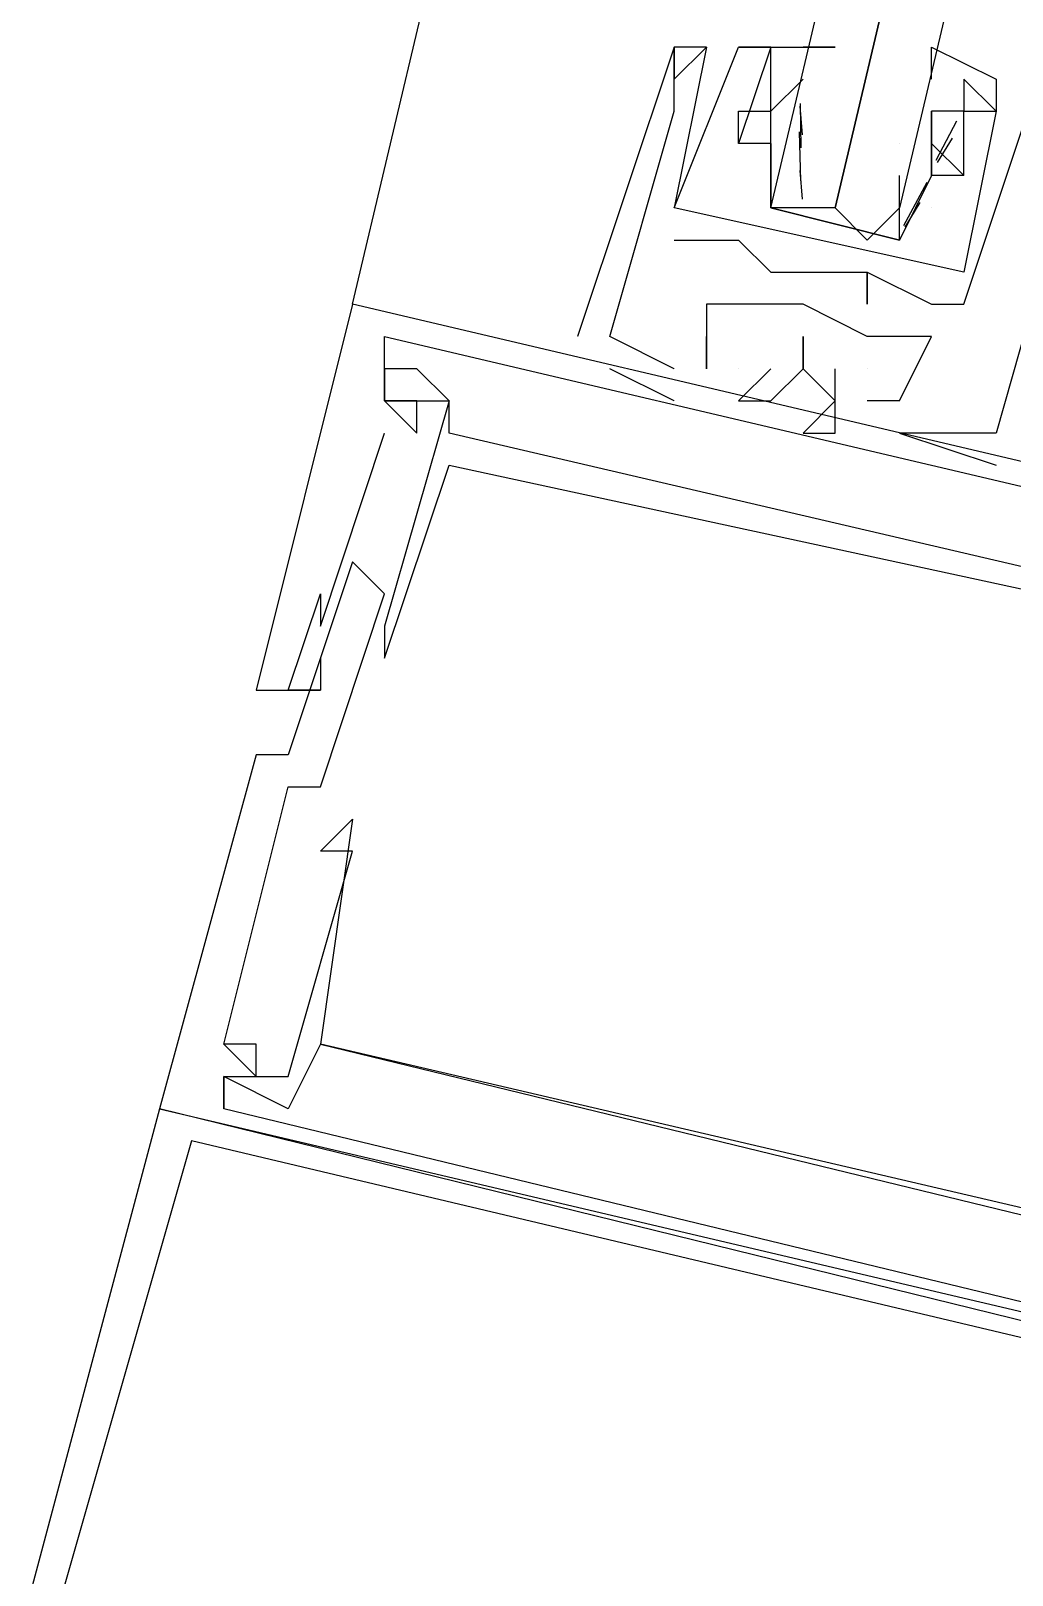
# Model space of a CAD drawing. Header units: feet. Extents: x -84 to 198, y -22 to 181.
# Drawn here: x 67.427 to 67.833, y 10.731 to 11.371 of the extents above; entities that cross this region are included whole.
import ezdxf

# ---------------------------------------------------------------- set-up
doc = ezdxf.new("R2010")
doc.units = ezdxf.units.FT
doc.layers.add('A-LINEA', color=7, linetype='CONTINUOUS')

msp = doc.modelspace()

# ---------------------------------------------------------------- linework, layer by layer
at = {"layer": 'A-LINEA'}
for p, q in [((67.56, 11.2578), (69.0933, 17.7511)), ((67.7067, 11.3644), (67.6933, 11.2978)), ((67.6933, 11.3644), (67.6933, 11.3644)), ((67.6933, 11.3644), (67.6933, 11.3644)), ((67.7067, 11.3644), (67.6933, 11.2978)), ((67.6933, 11.3644), (67.6933, 11.3644)), ((67.6933, 11.3644), (67.6933, 11.3644)), ((67.6933, 11.3644), (67.6933, 11.3644)), ((67.6933, 11.3644), (67.6933, 11.3644)), ((67.7067, 11.3644), (67.7067, 11.3644)), ((67.7067, 11.3644), (67.7067, 11.3644)), ((67.7067, 11.3644), (67.7067, 11.3644)), ((67.7067, 11.3644), (67.7067, 11.3644)), ((67.7067, 11.3644), (67.7067, 11.3644)), ((67.7333, 11.3644), (67.72, 11.3644)), ((67.72, 11.3644), (67.72, 11.3644)), ((67.72, 11.3644), (67.72, 11.3644)), ((67.7333, 11.3644), (67.72, 11.3644)), ((67.72, 11.3644), (67.72, 11.3644)), ((67.72, 11.3644), (67.72, 11.3644)), ((67.7333, 11.3644), (67.7333, 11.3644)), ((67.7333, 11.3644), (67.7333, 11.3644)), ((67.7333, 11.3644), (67.7333, 11.3644)), ((67.7333, 11.3644), (67.7333, 11.3644)), ((67.6933, 11.3511), (67.6933, 11.3511)), ((67.6933, 11.3511), (67.6933, 11.3511)), ((67.6933, 11.3511), (67.6933, 11.3511)), ((67.7467, 11.3511), (67.7333, 11.3378)), ((67.7467, 11.3511), (67.7467, 11.3511)), ((67.7467, 11.3511), (67.7467, 11.3511)), ((67.7467, 11.3511), (67.7467, 11.3511)), ((67.8133, 11.3511), (67.8133, 11.3511)), ((67.8133, 11.3511), (67.8133, 11.3511)), ((67.7459, 11.3227), (67.7456, 11.341)), ((67.6933, 11.3378), (67.6933, 11.3378)), ((67.6933, 11.3378), (67.6933, 11.3378)), ((67.6933, 11.3378), (67.6933, 11.3378)), ((67.72, 11.3378), (67.72, 11.3378)), ((67.72, 11.3378), (67.72, 11.3378)), ((67.7333, 11.3378), (67.7333, 11.3378)), ((67.7333, 11.3378), (67.7333, 11.3378)), ((67.7465, 11.328), (67.7455, 11.3399)), ((67.7467, 11.3378), (67.7467, 11.3378)), ((67.8, 11.3378), (67.8, 11.3378)), ((67.8, 11.3244), (67.8, 11.3378)), ((67.8, 11.3378), (67.8, 11.3378)), ((67.8, 11.3378), (67.8, 11.3378)), ((67.8133, 11.3378), (67.8133, 11.3378)), ((67.8133, 11.3378), (67.8133, 11.3378)), ((67.8133, 11.3378), (67.8133, 11.3378)), ((67.8133, 11.3378), (67.8133, 11.3378)), ((67.8267, 11.3378), (67.8267, 11.3378)), ((67.8267, 11.3378), (67.8267, 11.3378)), ((67.8267, 11.3378), (67.8267, 11.3378)), ((67.8267, 11.3378), (67.8267, 11.3378)), ((67.7458, 11.3089), (67.7452, 11.3293)), ((67.8103, 11.3337), (67.8018, 11.3174)), ((67.72, 11.3244), (67.72, 11.3244)), ((67.72, 11.3244), (67.72, 11.3244)), ((67.72, 11.3244), (67.72, 11.3244)), ((67.72, 11.3244), (67.72, 11.3244)), ((67.7333, 11.3244), (67.7333, 11.3244)), ((67.7333, 11.3244), (67.7333, 11.3244)), ((67.7867, 11.3244), (67.7867, 11.3244)), ((67.8, 11.3244), (67.8, 11.3244)), ((67.8, 11.3244), (67.8, 11.3244)), ((67.8, 11.3244), (67.8, 11.3244)), ((67.8, 11.3244), (67.8, 11.3244)), ((67.8085, 11.3267), (67.8023, 11.3165)), ((67.7333, 11.3111), (67.7333, 11.3111)), ((67.7465, 11.3013), (67.7455, 11.3132)), ((67.8, 11.3111), (67.8, 11.3111)), ((67.8, 11.3111), (67.8, 11.3111)), ((67.8, 11.3111), (67.8, 11.3111)), ((67.8, 11.3111), (67.8, 11.3111)), ((67.8, 11.3111), (67.8, 11.3111)), ((67.8, 11.3111), (67.8, 11.3111)), ((67.8133, 11.3111), (67.8133, 11.3111)), ((67.8133, 11.3111), (67.8133, 11.3111)), ((67.8133, 11.3111), (67.8133, 11.3111)), ((67.8133, 11.3111), (67.8133, 11.3111)), ((67.798, 11.3083), (67.7884, 11.2903)), ((67.6933, 11.2978), (67.6933, 11.2978)), ((67.6933, 11.2978), (67.6933, 11.2978)), ((67.6933, 11.2978), (67.6933, 11.2978)), ((67.6933, 11.2978), (67.6933, 11.2978)), ((67.76, 11.2978), (67.76, 11.2978)), ((67.7867, 11.2978), (67.7867, 11.2978)), ((67.7951, 11.3), (67.7889, 11.2898)), ((67.8, 11.2978), (67.8, 11.2978)), ((67.8, 11.2978), (67.8, 11.2978)), ((67.8, 11.2978), (67.8, 11.2978)), ((67.8, 11.2978), (67.8, 11.2978)), ((67.6933, 11.2844), (67.6933, 11.2844)), ((67.6933, 11.2844), (67.6933, 11.2844)), ((67.7067, 11.2844), (67.7067, 11.2844)), ((67.7067, 11.2844), (67.7067, 11.2844)), ((67.72, 11.2844), (67.72, 11.2844)), ((67.72, 11.2844), (67.72, 11.2844)), ((67.7333, 11.2711), (67.7333, 11.2711)), ((67.7333, 11.2711), (67.7333, 11.2711)), ((67.7733, 11.2711), (67.7733, 11.2711)), ((67.7733, 11.2711), (67.7733, 11.2711)), ((67.7733, 11.2711), (67.7733, 11.2711)), ((67.7733, 11.2711), (67.7733, 11.2711)), ((67.56, 11.2578), (67.56, 11.2578)), ((67.56, 11.2578), (67.56, 11.2578)), ((67.56, 11.2578), (67.56, 11.2578)), ((67.7067, 11.2578), (67.7067, 11.2578)), ((67.7067, 11.2578), (67.7067, 11.2578)), ((67.7067, 11.2578), (67.7067, 11.2578)), ((67.72, 11.2578), (67.72, 11.2578)), ((67.72, 11.2578), (67.72, 11.2578)), ((67.72, 11.2578), (67.72, 11.2578)), ((67.7467, 11.2578), (67.7467, 11.2578)), ((67.7467, 11.2578), (67.7467, 11.2578)), ((67.7467, 11.2578), (67.7467, 11.2578)), ((67.7733, 11.2578), (67.7733, 11.2578)), ((67.7733, 11.2578), (67.7733, 11.2578)), ((67.8, 11.2578), (67.8, 11.2578)), ((67.8, 11.2578), (67.8, 11.2578)), ((67.8133, 11.2578), (67.8133, 11.2578)), ((67.8133, 11.2578), (67.8133, 11.2578)), ((67.6533, 11.2444), (67.6533, 11.2444)), ((67.6533, 11.2444), (67.6533, 11.2444)), ((67.6533, 11.2444), (67.6533, 11.2444)), ((67.6667, 11.2444), (67.6667, 11.2444)), ((67.6667, 11.2444), (67.6667, 11.2444)), ((67.6667, 11.2444), (67.6667, 11.2444)), ((67.6667, 11.2444), (67.6667, 11.2444)), ((67.6667, 11.2444), (67.6667, 11.2444)), ((67.6667, 11.2444), (67.6667, 11.2444)), ((67.7067, 11.2444), (67.7067, 11.2444)), ((67.7067, 11.2444), (67.7067, 11.2444)), ((67.7067, 11.2444), (67.7067, 11.2444)), ((67.7733, 11.2444), (67.7733, 11.2444)), ((67.7733, 11.2444), (67.7733, 11.2444)), ((67.7733, 11.2444), (67.7733, 11.2444)), ((67.8, 11.2444), (67.8, 11.2444)), ((67.8, 11.2444), (67.8, 11.2444)), ((67.8, 11.2444), (67.8, 11.2444)), ((67.5733, 11.2311), (67.5733, 11.2311)), ((67.5733, 11.2311), (67.5733, 11.2311)), ((67.5733, 11.2311), (67.5733, 11.2311)), ((67.5733, 11.2311), (67.5733, 11.2311)), ((67.5733, 11.2311), (67.5733, 11.2311)), ((67.5733, 11.2311), (67.5733, 11.2311)), ((67.5867, 11.2311), (67.5867, 11.2311)), ((67.5867, 11.2311), (67.5867, 11.2311)), ((67.5867, 11.2311), (67.5867, 11.2311)), ((67.5867, 11.2311), (67.5867, 11.2311)), ((67.5867, 11.2311), (67.5867, 11.2311)), ((67.5867, 11.2311), (67.5867, 11.2311)), ((67.6933, 11.2178), (67.6667, 11.2311)), ((67.6667, 11.2311), (67.6667, 11.2311)), ((67.6933, 11.2178), (67.6667, 11.2311)), ((67.6667, 11.2311), (67.6667, 11.2311)), ((67.6933, 11.2178), (67.6667, 11.2311)), ((67.6667, 11.2311), (67.6667, 11.2311)), ((67.6933, 11.2311), (67.6933, 11.2311)), ((67.6933, 11.2311), (67.6933, 11.2311)), ((67.6933, 11.2311), (67.6933, 11.2311)), ((67.7067, 11.2311), (67.7067, 11.2311)), ((67.7067, 11.2311), (67.7067, 11.2311)), ((67.7067, 11.2311), (67.7067, 11.2311)), ((67.7067, 11.2311), (67.7067, 11.2311)), ((67.7067, 11.2311), (67.7067, 11.2311)), ((67.7067, 11.2311), (67.7067, 11.2311)), ((67.72, 11.2311), (67.72, 11.2311)), ((67.72, 11.2311), (67.72, 11.2311)), ((67.72, 11.2311), (67.72, 11.2311)), ((67.7333, 11.2311), (67.7333, 11.2311)), ((67.7333, 11.2311), (67.7333, 11.2311)), ((67.7333, 11.2311), (67.7333, 11.2311)), ((67.7467, 11.2311), (67.7467, 11.2311)), ((67.7467, 11.2311), (67.7467, 11.2311)), ((67.7467, 11.2311), (67.7467, 11.2311)), ((67.76, 11.2311), (67.76, 11.2311)), ((67.76, 11.2311), (67.76, 11.2311)), ((67.76, 11.2311), (67.76, 11.2311)), ((67.7733, 11.2311), (67.7733, 11.2311)), ((67.7733, 11.2311), (67.7733, 11.2311)), ((67.7733, 11.2311), (67.7733, 11.2311)), ((67.5733, 11.2178), (67.5733, 11.2178)), ((67.5733, 11.2178), (67.5733, 11.2178)), ((67.5733, 11.2178), (67.5733, 11.2178)), ((67.5733, 11.2178), (67.5733, 11.2178)), ((67.5733, 11.2178), (67.5733, 11.2178)), ((67.5733, 11.2178), (67.5733, 11.2178)), ((67.5733, 11.2178), (67.5733, 11.2178)), ((67.5733, 11.2178), (67.5733, 11.2178)), ((67.5733, 11.2178), (67.5733, 11.2178)), ((67.5867, 11.2178), (67.5867, 11.2178)), ((67.5867, 11.2178), (67.5867, 11.2178)), ((67.5867, 11.2178), (67.5867, 11.2178)), ((67.6, 11.2178), (67.6, 11.2178)), ((67.6, 11.2178), (67.6, 11.2178)), ((67.6, 11.2178), (67.6, 11.2178)), ((67.6, 11.2178), (67.6, 11.2178)), ((67.6, 11.2178), (67.6, 11.2178)), ((67.6, 11.2178), (67.6, 11.2178)), ((67.6933, 11.2178), (67.6933, 11.2178)), ((67.6933, 11.2178), (67.6933, 11.2178)), ((67.6933, 11.2178), (67.6933, 11.2178)), ((67.72, 11.2178), (67.72, 11.2178)), ((67.72, 11.2178), (67.72, 11.2178)), ((67.72, 11.2178), (67.72, 11.2178)), ((67.7333, 11.2178), (67.7333, 11.2178)), ((67.7333, 11.2178), (67.7333, 11.2178)), ((67.7333, 11.2178), (67.7333, 11.2178)), ((67.76, 11.2178), (67.76, 11.2178)), ((67.76, 11.2178), (67.76, 11.2178)), ((67.76, 11.2178), (67.76, 11.2178)), ((67.7867, 11.2178), (67.7733, 11.2178)), ((67.7733, 11.2178), (67.7733, 11.2178)), ((67.7867, 11.2178), (67.7733, 11.2178)), ((67.7733, 11.2178), (67.7733, 11.2178)), ((67.7867, 11.2178), (67.7733, 11.2178)), ((67.7733, 11.2178), (67.7733, 11.2178)), ((67.7867, 11.2178), (67.7867, 11.2178)), ((67.7867, 11.2178), (67.7867, 11.2178)), ((67.7867, 11.2178), (67.7867, 11.2178)), ((67.7867, 11.2178), (67.7867, 11.2178)), ((67.7867, 11.2178), (67.7867, 11.2178)), ((67.7867, 11.2178), (67.7867, 11.2178)), ((67.5733, 11.2044), (67.5733, 11.2044)), ((67.5733, 11.2044), (67.5733, 11.2044)), ((67.5733, 11.2044), (67.5733, 11.2044)), ((67.5867, 11.2044), (67.5867, 11.2044)), ((67.5867, 11.2044), (67.5867, 11.2044)), ((67.5867, 11.2044), (67.5867, 11.2044)), ((67.6, 11.2044), (67.6, 11.2044)), ((67.6, 11.2044), (67.6, 11.2044)), ((67.6, 11.2044), (67.6, 11.2044)), ((67.7467, 11.2044), (67.7467, 11.2044)), ((67.7467, 11.2044), (67.7467, 11.2044)), ((67.7467, 11.2044), (67.7467, 11.2044)), ((67.76, 11.2044), (67.76, 11.2044)), ((67.76, 11.2044), (67.76, 11.2044)), ((67.76, 11.2044), (67.76, 11.2044)), ((67.7867, 11.2044), (67.7867, 11.2044)), ((67.7867, 11.2044), (67.7867, 11.2044)), ((67.7867, 11.2044), (67.7867, 11.2044)), ((67.7867, 11.2044), (67.7867, 11.2044)), ((67.7867, 11.2044), (67.7867, 11.2044)), ((67.7867, 11.2044), (67.7867, 11.2044)), ((67.8267, 11.2044), (67.8267, 11.2044)), ((67.8267, 11.2044), (67.8267, 11.2044)), ((67.8267, 11.2044), (67.8267, 11.2044)), ((67.8267, 11.2044), (67.8267, 11.2044)), ((67.8267, 11.2044), (67.8267, 11.2044)), ((67.8267, 11.2044), (67.8267, 11.2044)), ((67.6, 11.1911), (67.6, 11.1911)), ((67.6, 11.1911), (67.6, 11.1911)), ((67.6, 11.1911), (67.6, 11.1911)), ((67.8267, 11.1911), (67.8267, 11.1911)), ((67.8267, 11.1911), (67.8267, 11.1911)), ((67.8267, 11.1911), (67.8267, 11.1911)), ((67.56, 11.1511), (67.56, 11.1511)), ((67.56, 11.1511), (67.56, 11.1511)), ((67.56, 11.1511), (67.56, 11.1511)), ((67.5467, 11.1378), (67.5467, 11.1378)), ((67.5467, 11.1378), (67.5467, 11.1378)), ((67.5467, 11.1378), (67.5467, 11.1378)), ((67.5733, 11.1378), (67.5733, 11.1378)), ((67.5733, 11.1378), (67.5733, 11.1378)), ((67.5733, 11.1378), (67.5733, 11.1378)), ((67.5467, 11.1244), (67.5467, 11.1244)), ((67.5467, 11.1244), (67.5467, 11.1244)), ((67.5467, 11.1244), (67.5467, 11.1244)), ((67.5733, 11.1244), (67.5733, 11.1244)), ((67.5733, 11.1244), (67.5733, 11.1244)), ((67.5733, 11.1244), (67.5733, 11.1244)), ((67.5467, 11.1111), (67.5467, 11.1111)), ((67.5467, 11.1111), (67.5467, 11.1111)), ((67.5467, 11.1111), (67.5467, 11.1111)), ((67.5733, 11.1111), (67.5733, 11.1111)), ((67.5733, 11.1111), (67.5733, 11.1111)), ((67.5733, 11.1111), (67.5733, 11.1111)), ((67.52, 11.0978), (67.52, 11.0978)), ((67.52, 11.0978), (67.52, 11.0978)), ((67.52, 11.0978), (67.52, 11.0978)), ((67.5333, 11.0978), (67.5333, 11.0978)), ((67.5333, 11.0978), (67.5333, 11.0978)), ((67.5333, 11.0978), (67.5333, 11.0978)), ((67.5467, 11.0978), (67.5467, 11.0978)), ((67.5467, 11.0978), (67.5467, 11.0978)), ((67.5467, 11.0978), (67.5467, 11.0978)), ((67.5467, 11.0978), (67.5467, 11.0978)), ((67.5467, 11.0978), (67.5467, 11.0978)), ((67.5467, 11.0978), (67.5467, 11.0978)), ((67.52, 11.0711), (67.52, 11.0711)), ((67.52, 11.0711), (67.52, 11.0711)), ((67.52, 11.0711), (67.52, 11.0711)), ((67.5333, 11.0711), (67.5333, 11.0711)), ((67.5333, 11.0711), (67.5333, 11.0711)), ((67.5333, 11.0711), (67.5333, 11.0711)), ((67.5333, 11.0578), (67.5333, 11.0578)), ((67.5333, 11.0578), (67.5333, 11.0578)), ((67.5333, 11.0578), (67.5333, 11.0578)), ((67.5467, 11.0578), (67.5467, 11.0578)), ((67.5467, 11.0578), (67.5467, 11.0578)), ((67.5467, 11.0578), (67.5467, 11.0578)), ((67.56, 11.0444), (67.56, 11.0444)), ((67.56, 11.0444), (67.56, 11.0444)), ((67.56, 11.0444), (67.56, 11.0444)), ((67.5467, 11.0311), (67.5467, 11.0311)), ((67.5467, 11.0311), (67.5467, 11.0311)), ((67.5467, 11.0311), (67.5467, 11.0311)), ((67.56, 11.0311), (67.56, 11.0311)), ((67.56, 11.0311), (67.56, 11.0311)), ((67.56, 11.0311), (67.56, 11.0311)), ((67.5067, 10.9511), (67.5067, 10.9511)), ((67.5067, 10.9511), (67.5067, 10.9511)), ((67.5067, 10.9511), (67.5067, 10.9511)), ((67.5067, 10.9511), (67.5067, 10.9511)), ((67.5067, 10.9511), (67.5067, 10.9511)), ((67.5067, 10.9511), (67.5067, 10.9511)), ((67.52, 10.9511), (67.52, 10.9511)), ((67.52, 10.9511), (67.52, 10.9511)), ((67.52, 10.9511), (67.52, 10.9511)), ((67.5467, 10.9511), (67.5467, 10.9511)), ((67.5467, 10.9511), (67.5467, 10.9511)), ((67.5467, 10.9511), (67.5467, 10.9511)), ((67.5467, 10.9511), (67.5467, 10.9511)), ((67.5467, 10.9511), (67.5467, 10.9511)), ((67.5467, 10.9511), (67.5467, 10.9511)), ((67.5067, 10.9378), (67.5067, 10.9378)), ((67.5067, 10.9378), (67.5067, 10.9378)), ((67.5067, 10.9378), (67.5067, 10.9378)), ((67.5067, 10.9378), (67.5067, 10.9378)), ((67.5067, 10.9378), (67.5067, 10.9378)), ((67.5067, 10.9378), (67.5067, 10.9378)), ((67.5067, 10.9378), (67.5067, 10.9378)), ((67.5067, 10.9378), (67.5067, 10.9378)), ((67.5067, 10.9378), (67.5067, 10.9378)), ((67.52, 10.9378), (67.52, 10.9378)), ((67.52, 10.9378), (67.52, 10.9378)), ((67.52, 10.9378), (67.52, 10.9378)), ((67.5333, 10.9378), (67.5333, 10.9378)), ((67.5333, 10.9378), (67.5333, 10.9378)), ((67.5333, 10.9378), (67.5333, 10.9378)), ((67.48, 10.9244), (67.48, 10.9244)), ((67.48, 10.9244), (67.48, 10.9244)), ((67.48, 10.9244), (67.48, 10.9244)), ((67.5067, 10.9244), (67.5067, 10.9244)), ((67.5067, 10.9244), (67.5067, 10.9244)), ((67.5067, 10.9244), (67.5067, 10.9244)), ((67.5067, 10.9244), (67.5067, 10.9244)), ((67.5067, 10.9244), (67.5067, 10.9244)), ((67.5067, 10.9244), (67.5067, 10.9244)), ((67.5333, 10.9244), (67.5333, 10.9244)), ((67.5333, 10.9244), (67.5333, 10.9244)), ((67.5333, 10.9244), (67.5333, 10.9244))]:
    msp.add_line(p, q, dxfattribs=at)
for points in [[(68.1867, 12.9911), (67.7867, 11.2978), (67.7733, 11.2844), (67.76, 11.2978), (68.16, 12.9911), (67.76, 11.2978), (67.7467, 11.2978), (67.7333, 11.2978), (68.1333, 12.9911)], [(67.6933, 11.2311), (67.6667, 11.2444), (67.6933, 11.3378), (67.6933, 11.3644), (67.6933, 11.3511), (67.7067, 11.3644), (67.6933, 11.3644), (67.6533, 11.2444)], [(67.6933, 11.2311), (67.6667, 11.2444), (67.6933, 11.3378), (67.6933, 11.3644), (67.6933, 11.3511), (67.7067, 11.3644), (67.6933, 11.3644), (67.6533, 11.2444)], [(67.6933, 11.2311), (67.6667, 11.2444), (67.6933, 11.3378), (67.6933, 11.3644), (67.6933, 11.3511), (67.7067, 11.3644), (67.6933, 11.3644), (67.6533, 11.2444)], [(67.8133, 11.2711), (67.6933, 11.2978), (67.72, 11.3644), (67.7333, 11.3644), (67.72, 11.3244)], [(67.8133, 11.2711), (67.6933, 11.2978), (67.72, 11.3644), (67.7333, 11.3644), (67.72, 11.3244)], [(67.8, 11.3511), (67.8, 11.3644), (67.8267, 11.3511), (67.8267, 11.3378), (67.8133, 11.3511), (67.8133, 11.3378), (67.8, 11.3378), (67.8, 11.3111), (67.7867, 11.2844), (67.7333, 11.2978), (67.7333, 11.3244), (67.7333, 11.3378), (67.7333, 11.3511), (67.7333, 11.3644), (67.72, 11.3644), (67.76, 11.3644), (67.7467, 11.3644)], [(67.8267, 11.3378), (67.8133, 11.3511), (67.8133, 11.3378)], [(67.8267, 11.3378), (67.8133, 11.3511), (67.8133, 11.3378)], [(67.6933, 11.2844), (67.7067, 11.2844), (67.72, 11.2844), (67.7333, 11.2711), (67.7733, 11.2711), (67.7733, 11.2578), (67.7733, 11.2711), (67.8, 11.2578), (67.8133, 11.2578), (67.84, 11.3378)], [(67.6933, 11.2844), (67.7067, 11.2844), (67.72, 11.2844), (67.7333, 11.2711), (67.7733, 11.2711), (67.7733, 11.2578), (67.7733, 11.2711), (67.8, 11.2578), (67.8133, 11.2578), (67.84, 11.3378)], [(67.7333, 11.3244), (67.72, 11.3244), (67.72, 11.3378), (67.7333, 11.3378)], [(67.7333, 11.3244), (67.72, 11.3244), (67.72, 11.3378), (67.7333, 11.3378)], [(68.0533, 11.2844), (67.84, 11.3378), (67.84, 11.3244), (67.8533, 11.3244), (67.84, 11.2978), (67.84, 11.3111), (67.84, 11.2978), (67.8533, 11.2978), (67.8267, 11.2044), (67.7867, 11.2044)], [(68.0533, 11.2844), (67.84, 11.3378), (67.84, 11.3244), (67.8533, 11.3244), (67.84, 11.2978), (67.84, 11.3111), (67.84, 11.2978), (67.8533, 11.2978), (67.8267, 11.2044), (67.7867, 11.2044)], [(68.0533, 11.2844), (67.84, 11.3378), (67.84, 11.3244), (67.8533, 11.3244), (67.84, 11.2978), (67.84, 11.3111), (67.84, 11.2978), (67.8533, 11.2978), (67.8267, 11.2044), (67.7867, 11.2044)], [(67.8133, 11.3111), (67.8133, 11.3378), (67.8267, 11.3378), (67.8133, 11.2711)], [(67.8133, 11.3111), (67.8133, 11.3378), (67.8267, 11.3378), (67.8133, 11.2711)], [(67.7333, 11.3244), (67.7333, 11.3111), (67.7333, 11.2978), (67.7867, 11.2844), (67.7867, 11.2978), (67.7867, 11.3111)], [(67.8, 11.3244), (67.8, 11.3111), (67.8, 11.3244), (67.8133, 11.3111), (67.8, 11.3111)], [(67.8, 11.3244), (67.8, 11.3111), (67.8, 11.3244), (67.8133, 11.3111), (67.8, 11.3111)], [(68.24, 11.0844), (68.24, 11.0978), (67.56, 11.2578), (67.52, 11.0978), (67.5467, 11.0978)], [(68.24, 11.0844), (68.24, 11.0978), (67.56, 11.2578), (67.52, 11.0978), (67.5467, 11.0978)], [(68.24, 11.0844), (68.24, 11.0978), (67.56, 11.2578), (67.52, 11.0978), (67.5467, 11.0978)], [(67.7867, 11.2178), (67.8, 11.2444), (67.7733, 11.2444), (67.7467, 11.2578), (67.72, 11.2578), (67.7067, 11.2578), (67.7067, 11.2311)], [(67.7867, 11.2178), (67.8, 11.2444), (67.7733, 11.2444), (67.7467, 11.2578), (67.72, 11.2578), (67.7067, 11.2578), (67.7067, 11.2311)], [(67.7867, 11.2178), (67.8, 11.2444), (67.7733, 11.2444), (67.7467, 11.2578), (67.72, 11.2578), (67.7067, 11.2578), (67.7067, 11.2311)], [(67.5733, 11.2444), (68.0267, 11.1378), (68.0267, 11.1111), (68.0133, 11.1111), (68.0267, 11.1111), (68.04, 11.1244)], [(67.5733, 11.2178), (67.5867, 11.2044), (67.5867, 11.2178), (67.5733, 11.2178), (67.5733, 11.2444)], [(67.5733, 11.2444), (68.0267, 11.1378), (68.0267, 11.1111), (68.0133, 11.1111), (68.0267, 11.1111), (68.04, 11.1244)], [(67.5733, 11.2178), (67.5867, 11.2044), (67.5867, 11.2178), (67.5733, 11.2178), (67.5733, 11.2444)], [(67.5733, 11.2444), (68.0267, 11.1378), (68.0267, 11.1111), (68.0133, 11.1111), (68.0267, 11.1111), (68.04, 11.1244)], [(67.5733, 11.2178), (67.5867, 11.2044), (67.5867, 11.2178), (67.5733, 11.2178), (67.5733, 11.2444)], [(67.7067, 11.2311), (67.7067, 11.2311), (67.7067, 11.2444)], [(67.7067, 11.2311), (67.7067, 11.2311), (67.7067, 11.2444)], [(67.7067, 11.2311), (67.7067, 11.2311), (67.7067, 11.2444)], [(67.7467, 11.2444), (67.7467, 11.2311), (67.7467, 11.2444), (67.7467, 11.2311), (67.7467, 11.2444), (67.7467, 11.2311)], [(67.7467, 11.2444), (67.7467, 11.2311), (67.7467, 11.2444), (67.7467, 11.2311), (67.7467, 11.2444), (67.7467, 11.2311)], [(67.7467, 11.2444), (67.7467, 11.2311), (67.7467, 11.2444), (67.7467, 11.2311), (67.7467, 11.2444), (67.7467, 11.2311)], [(68.0267, 11.1244), (68.0133, 11.1244), (68, 11.1111), (67.6, 11.2044), (67.6, 11.2178), (67.5867, 11.2311), (67.5733, 11.2311), (67.5733, 11.2178), (67.6, 11.2178), (67.5733, 11.1244), (67.5733, 11.1111), (67.6, 11.1911), (68.0933, 11.0844)], [(68.0267, 11.1244), (68.0133, 11.1244), (68, 11.1111), (67.6, 11.2044), (67.6, 11.2178), (67.5867, 11.2311), (67.5733, 11.2311), (67.5733, 11.2178), (67.6, 11.2178), (67.5733, 11.1244), (67.5733, 11.1111), (67.6, 11.1911), (68.0933, 11.0844)], [(68.0267, 11.1244), (68.0133, 11.1244), (68, 11.1111), (67.6, 11.2044), (67.6, 11.2178), (67.5867, 11.2311), (67.5733, 11.2311), (67.5733, 11.2178), (67.6, 11.2178), (67.5733, 11.1244), (67.5733, 11.1111), (67.6, 11.1911), (68.0933, 11.0844)], [(67.7333, 11.2311), (67.72, 11.2178), (67.7333, 11.2178), (67.7467, 11.2311), (67.7467, 11.2311), (67.76, 11.2178), (67.7467, 11.2044), (67.76, 11.2044), (67.76, 11.2311)], [(67.7333, 11.2311), (67.72, 11.2178), (67.7333, 11.2178), (67.7467, 11.2311), (67.7467, 11.2311), (67.76, 11.2178), (67.7467, 11.2044), (67.76, 11.2044), (67.76, 11.2311)], [(67.7333, 11.2311), (67.72, 11.2178), (67.7333, 11.2178), (67.7467, 11.2311), (67.7467, 11.2311), (67.76, 11.2178), (67.7467, 11.2044), (67.76, 11.2044), (67.76, 11.2311)], [(67.5467, 11.1111), (67.5467, 11.0978), (67.5333, 11.0978), (67.5467, 11.1378), (67.5467, 11.1244), (67.5733, 11.2044)], [(67.5467, 11.1111), (67.5467, 11.0978), (67.5333, 11.0978), (67.5467, 11.1378), (67.5467, 11.1244), (67.5733, 11.2044)], [(67.5467, 11.1111), (67.5467, 11.0978), (67.5333, 11.0978), (67.5467, 11.1378), (67.5467, 11.1244), (67.5733, 11.2044)], [(67.7867, 11.2044), (67.7867, 11.2044), (67.8267, 11.1911)], [(67.7867, 11.2044), (67.7867, 11.2044), (67.8267, 11.1911)], [(67.7867, 11.2044), (67.7867, 11.2044), (67.8267, 11.1911)], [(67.5067, 10.9511), (67.52, 10.9378), (67.52, 10.9511), (67.5067, 10.9511), (67.5333, 11.0578), (67.5467, 11.0578), (67.5733, 11.1378), (67.56, 11.1511), (67.5333, 11.0711), (67.52, 11.0711), (67.48, 10.9244), (68.16, 10.7644), (68.1467, 10.7644)], [(67.5067, 10.9511), (67.52, 10.9378), (67.52, 10.9511), (67.5067, 10.9511), (67.5333, 11.0578), (67.5467, 11.0578), (67.5733, 11.1378), (67.56, 11.1511), (67.5333, 11.0711), (67.52, 11.0711), (67.48, 10.9244), (68.16, 10.7644), (68.1467, 10.7644)], [(67.5067, 10.9511), (67.52, 10.9378), (67.52, 10.9511), (67.5067, 10.9511), (67.5333, 11.0578), (67.5467, 11.0578), (67.5733, 11.1378), (67.56, 11.1511), (67.5333, 11.0711), (67.52, 11.0711), (67.48, 10.9244), (68.16, 10.7644), (68.1467, 10.7644)], [(67.9467, 10.8311), (67.9467, 10.8578), (67.5467, 10.9511), (67.5333, 10.9244), (67.5067, 10.9378), (67.5067, 10.9244), (67.5067, 10.9378), (67.5333, 10.9378), (67.56, 11.0311), (67.5467, 11.0311), (67.56, 11.0444), (67.5467, 10.9511), (68.04, 10.8311), (68.04, 10.8044), (68.0533, 10.8311), (68.0667, 10.9111), (68.0667, 10.9244), (68.0667, 10.9244), (68.04, 10.8444)], [(67.9467, 10.8311), (67.9467, 10.8578), (67.5467, 10.9511), (67.5333, 10.9244), (67.5067, 10.9378), (67.5067, 10.9244), (67.5067, 10.9378), (67.5333, 10.9378), (67.56, 11.0311), (67.5467, 11.0311), (67.56, 11.0444), (67.5467, 10.9511), (68.04, 10.8311), (68.04, 10.8044), (68.0533, 10.8311), (68.0667, 10.9111), (68.0667, 10.9244), (68.0667, 10.9244), (68.04, 10.8444)], [(67.9467, 10.8311), (67.9467, 10.8578), (67.5467, 10.9511), (67.5333, 10.9244), (67.5067, 10.9378), (67.5067, 10.9244), (67.5067, 10.9378), (67.5333, 10.9378), (67.56, 11.0311), (67.5467, 11.0311), (67.56, 11.0444), (67.5467, 10.9511), (68.04, 10.8311), (68.04, 10.8044), (68.0533, 10.8311), (68.0667, 10.9111), (68.0667, 10.9244), (68.0667, 10.9244), (68.04, 10.8444)], [(68.08, 10.9378), (68.0933, 10.9778), (68.1067, 10.9778), (68.1067, 10.9911), (68.1067, 10.9778), (68.0933, 10.9911), (68.1067, 11.0178), (68.1067, 11.0044), (68.1067, 11.0178), (68.0933, 11.0178), (68.04, 10.8044), (67.96, 10.8178), (67.96, 10.8444), (67.9467, 10.8444), (67.96, 10.8444), (67.9467, 10.8178), (67.5067, 10.9244), (67.5067, 10.9378)], [(68.08, 10.9378), (68.0933, 10.9778), (68.1067, 10.9778), (68.1067, 10.9911), (68.1067, 10.9778), (68.0933, 10.9911), (68.1067, 11.0178), (68.1067, 11.0044), (68.1067, 11.0178), (68.0933, 11.0178), (68.04, 10.8044), (67.96, 10.8178), (67.96, 10.8444), (67.9467, 10.8444), (67.96, 10.8444), (67.9467, 10.8178), (67.5067, 10.9244), (67.5067, 10.9378)], [(68.08, 10.9378), (68.0933, 10.9778), (68.1067, 10.9778), (68.1067, 10.9911), (68.1067, 10.9778), (68.0933, 10.9911), (68.1067, 11.0178), (68.1067, 11.0044), (68.1067, 11.0178), (68.0933, 11.0178), (68.04, 10.8044), (67.96, 10.8178), (67.96, 10.8444), (67.9467, 10.8444), (67.96, 10.8444), (67.9467, 10.8178), (67.5067, 10.9244), (67.5067, 10.9378)], [(67.44, 10.5644), (67.4667, 9.8844), (68.0933, 9.9111), (68.2933, 10.7244), (67.48, 10.9244), (67.4267, 10.7244), (67.44, 10.5644)], [(67.4533, 10.5644), (67.48, 9.8978), (68.0933, 9.9244), (68.28, 10.7244), (67.4933, 10.9111), (67.44, 10.7244), (67.4533, 10.5644)]]:
    msp.add_lwpolyline(points, dxfattribs=at)

doc.saveas('drawing.dxf')
